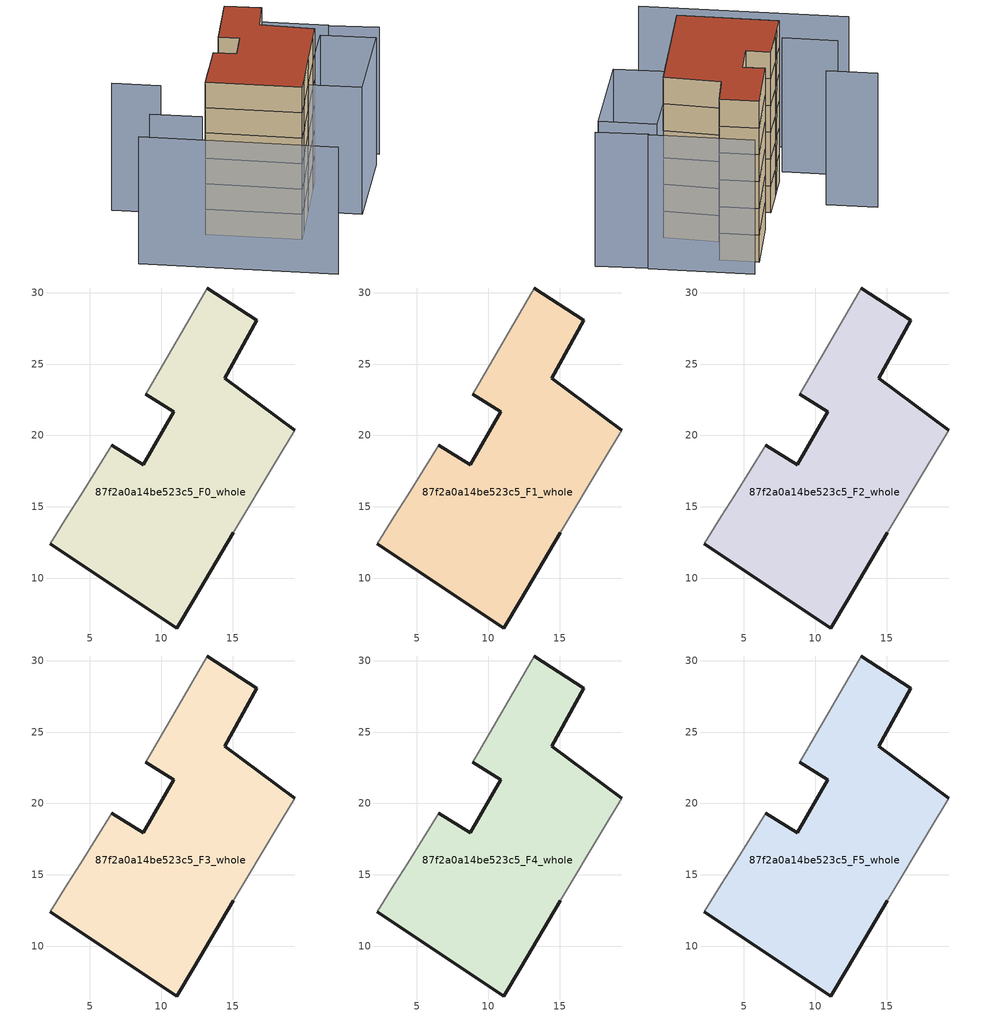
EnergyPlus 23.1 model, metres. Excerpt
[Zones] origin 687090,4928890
87f2a0a14be523c5_F0_whole
 floor ground (EU_floor_Construction): 16.69,28.07 14.46,24.01 19.34,20.37 18.02,18.16 15.06,13.18 12.26,8.5 11.07,6.51 2.24,12.42 3.43,14.34 4.35,15.8 6.55,19.33 8.74,17.95 10.89,21.65 8.91,22.89 13.23,30.33 z0
 wall outside (EU_wall_Construction): 2.24,12.42 11.07,6.51 12.26,8.5 15.06,13.18 / 19.34,20.37 14.46,24.01 16.69,28.07 13.23,30.33 / 8.91,22.89 10.89,21.65 8.74,17.95 6.55,19.33 z0:3
 wall adiabatic (EU_wall_Construction): 15.06,13.18 18.02,18.16 19.34,20.37 / 13.23,30.33 8.91,22.89 / 6.55,19.33 4.35,15.8 3.43,14.34 2.24,12.42 z0:3
87f2a0a14be523c5_F1_whole
 floor to 87f2a0a14be523c5_F0_whole (EU_floor_Construction): 16.69,28.07 14.46,24.01 19.34,20.37 18.02,18.16 15.06,13.18 12.26,8.5 11.07,6.51 2.24,12.42 3.43,14.34 4.35,15.8 6.55,19.33 8.74,17.95 10.89,21.65 8.91,22.89 13.23,30.33 z3
 wall outside (EU_wall_Construction): 2.24,12.42 11.07,6.51 12.26,8.5 15.06,13.18 / 19.34,20.37 14.46,24.01 16.69,28.07 13.23,30.33 / 8.91,22.89 10.89,21.65 8.74,17.95 6.55,19.33 z3:6
 wall adiabatic (EU_wall_Construction): 15.06,13.18 18.02,18.16 19.34,20.37 / 13.23,30.33 8.91,22.89 / 6.55,19.33 4.35,15.8 3.43,14.34 2.24,12.42 z3:6
87f2a0a14be523c5_F2_whole
 floor to 87f2a0a14be523c5_F1_whole (EU_floor_Construction): 16.69,28.07 14.46,24.01 19.34,20.37 18.02,18.16 15.06,13.18 12.26,8.5 11.07,6.51 2.24,12.42 3.43,14.34 4.35,15.8 6.55,19.33 8.74,17.95 10.89,21.65 8.91,22.89 13.23,30.33 z6
 wall outside (EU_wall_Construction): 2.24,12.42 11.07,6.51 12.26,8.5 15.06,13.18 / 19.34,20.37 14.46,24.01 16.69,28.07 13.23,30.33 / 8.91,22.89 10.89,21.65 8.74,17.95 6.55,19.33 z6:9
 wall adiabatic (EU_wall_Construction): 15.06,13.18 18.02,18.16 19.34,20.37 / 13.23,30.33 8.91,22.89 / 6.55,19.33 4.35,15.8 3.43,14.34 2.24,12.42 z6:9
87f2a0a14be523c5_F3_whole
 floor to 87f2a0a14be523c5_F2_whole (EU_floor_Construction): 16.69,28.07 14.46,24.01 19.34,20.37 18.02,18.16 15.06,13.18 12.26,8.5 11.07,6.51 2.24,12.42 3.43,14.34 4.35,15.8 6.55,19.33 8.74,17.95 10.89,21.65 8.91,22.89 13.23,30.33 z9
 wall outside (EU_wall_Construction): 2.24,12.42 11.07,6.51 12.26,8.5 15.06,13.18 / 19.34,20.37 14.46,24.01 16.69,28.07 13.23,30.33 / 8.91,22.89 10.89,21.65 8.74,17.95 6.55,19.33 z9:12
 wall adiabatic (EU_wall_Construction): 15.06,13.18 18.02,18.16 19.34,20.37 / 13.23,30.33 8.91,22.89 / 6.55,19.33 4.35,15.8 3.43,14.34 2.24,12.42 z9:12
87f2a0a14be523c5_F4_whole
 floor to 87f2a0a14be523c5_F3_whole (EU_floor_Construction): 16.69,28.07 14.46,24.01 19.34,20.37 18.02,18.16 15.06,13.18 12.26,8.5 11.07,6.51 2.24,12.42 3.43,14.34 4.35,15.8 6.55,19.33 8.74,17.95 10.89,21.65 8.91,22.89 13.23,30.33 z12
 wall outside (EU_wall_Construction): 2.24,12.42 11.07,6.51 12.26,8.5 15.06,13.18 / 19.34,20.37 14.46,24.01 16.69,28.07 13.23,30.33 / 8.91,22.89 10.89,21.65 8.74,17.95 6.55,19.33 z12:15
 wall adiabatic (EU_wall_Construction): 15.06,13.18 18.02,18.16 19.34,20.37 / 13.23,30.33 8.91,22.89 / 6.55,19.33 4.35,15.8 3.43,14.34 2.24,12.42 z12:15
87f2a0a14be523c5_F5_whole
 floor to 87f2a0a14be523c5_F4_whole (EU_floor_Construction): 16.69,28.07 14.46,24.01 19.34,20.37 18.02,18.16 15.06,13.18 12.26,8.5 11.07,6.51 2.24,12.42 3.43,14.34 4.35,15.8 6.55,19.33 8.74,17.95 10.89,21.65 8.91,22.89 13.23,30.33 z15
 wall outside (EU_wall_Construction): 2.24,12.42 11.07,6.51 12.26,8.5 15.06,13.18 / 19.34,20.37 14.46,24.01 16.69,28.07 13.23,30.33 / 8.91,22.89 10.89,21.65 8.74,17.95 6.55,19.33 z15:18
 wall adiabatic (EU_wall_Construction): 15.06,13.18 18.02,18.16 19.34,20.37 / 13.23,30.33 8.91,22.89 / 6.55,19.33 4.35,15.8 3.43,14.34 2.24,12.42 z15:18
 roof outside (EU_roof_Construction): 12.26,8.5 15.06,13.18 18.02,18.16 19.34,20.37 14.46,24.01 16.69,28.07 13.23,30.33 8.91,22.89 10.89,21.65 8.74,17.95 6.55,19.33 4.35,15.8 3.43,14.34 2.24,12.42 11.07,6.51 z18
shading: -7.74,8.33 10.46,-3.63 / 0.82,10.24 -3.98,13.38 / 28.86,23.92 24.15,26.81 / 0.5,19.93 -3.99,22.86 / 24.22,26.93 14.98,32.91 / 27.33,21.55 20,10.03 / 20,10.03 14.85,13.31 / 14.85,13.31 22.18,24.83 / 22.18,24.83 27.33,21.55 z0:15
[Building]
EU S2 Campaign: North Axis=0; Terrain=City; Solar Distribution=FullExterior
[Site:Location]
Bologna: Latitude=44.5; Longitude=11.25; Time Zone=1; Elevation=37
[SizingPeriod:WeatherFileDays]
AnnualSizingPeriod: Begin Month=1; Begin Day of Month=1; End Month=12; End Day of Month=31; Day of Week for Start Day=Monday; Use Weather File Daylight Saving Period=No; Use Weather File Rain and Snow Indicators=No
[MATERIAL]
EU_InternalMass_Material: Roughness=MediumRough; Thickness=0.1; Conductivity=1; Density=1800; Specific Heat=900; Thermal Absorptance=0.9; Solar Absorptance=0.7; Visible Absorptance=0.7
[MATERIAL:NOMASS] Roughness=MediumRough; Thermal Absorptance=0.9; Solar Absorptance=0.7; Visible Absorptance=0.7
Name | Thermal Resistance
EU_wall_NoMass | 0.905828
EU_roof_NoMass | 0.37593
EU_floor_NoMass | 0.67114
[CONSTRUCTION]
EU_wall_Construction: EU_wall_NoMass
EU_roof_Construction: EU_roof_NoMass
EU_floor_Construction: EU_floor_NoMass
EU_InternalMass_Construction: EU_InternalMass_Material
[ZONE] Type=1; Multiplier=1; Ceiling Height=autocalculate; Floor Area=autocalculate; Part of Total Floor Area=Yes
Name | Volume
87f2a0a14be523c5_F0_whole | 537.971
87f2a0a14be523c5_F1_whole; 87f2a0a14be523c5_F2_whole; 87f2a0a14be523c5_F3_whole; 87f2a0a14be523c5_F4_whole; 87f2a0a14be523c5_F5_whole | 537.973
[INTERNALMASS] Construction=EU_InternalMass_Construction; Surface Area=179.324
Name | Zone or ZoneList
87f2a0a14be523c5_F0_whole_EU_InternalMass | 87f2a0a14be523c5_F0_whole
87f2a0a14be523c5_F1_whole_EU_InternalMass | 87f2a0a14be523c5_F1_whole
87f2a0a14be523c5_F2_whole_EU_InternalMass | 87f2a0a14be523c5_F2_whole
87f2a0a14be523c5_F3_whole_EU_InternalMass | 87f2a0a14be523c5_F3_whole
87f2a0a14be523c5_F4_whole_EU_InternalMass | 87f2a0a14be523c5_F4_whole
87f2a0a14be523c5_F5_whole_EU_InternalMass | 87f2a0a14be523c5_F5_whole
[OTHEREQUIPMENT] Fuel Type=Electricity; Design Level Calculation Method=Watts/Area; Power per Zone Floor Area=1; Fraction Latent=0; Fraction Radiant=0; Fraction Lost=0; Carbon Dioxide Generation Rate=0; EndUse Subcategory=EU_Step8_InternalGains
Name | Zone or ZoneList or Space or SpaceList | Schedule
EU_Step8_InternalGain_87f2a0a14be523c5_F0_whole_f000 | 87f2a0a14be523c5_F0_whole | EU_Step8_GainSchedule_87f2a0a14be523c5_F0_whole_f000
EU_Step8_InternalGain_87f2a0a14be523c5_F1_whole_f000 | 87f2a0a14be523c5_F1_whole | EU_Step8_GainSchedule_87f2a0a14be523c5_F1_whole_f000
EU_Step8_InternalGain_87f2a0a14be523c5_F2_whole_f000 | 87f2a0a14be523c5_F2_whole | EU_Step8_GainSchedule_87f2a0a14be523c5_F2_whole_f000
EU_Step8_InternalGain_87f2a0a14be523c5_F3_whole_f000 | 87f2a0a14be523c5_F3_whole | EU_Step8_GainSchedule_87f2a0a14be523c5_F3_whole_f000
EU_Step8_InternalGain_87f2a0a14be523c5_F4_whole_f000 | 87f2a0a14be523c5_F4_whole | EU_Step8_GainSchedule_87f2a0a14be523c5_F4_whole_f000
EU_Step8_InternalGain_87f2a0a14be523c5_F5_whole_f000 | 87f2a0a14be523c5_F5_whole | EU_Step8_GainSchedule_87f2a0a14be523c5_F5_whole_f000
[ZONEVENTILATION:DESIGNFLOWRATE] Schedule=EU_AlwaysOn; Design Flow Rate Calculation Method=AirChanges/Hour; Air Changes per Hour=0.73129; Ventilation Type=Natural; Fan Pressure Rise=0; Fan Total Efficiency=1; Constant Term Coefficient=1; Temperature Term Coefficient=0; Velocity Term Coefficient=0; Velocity Squared Term Coefficient=0; Minimum Indoor Temperature=-100; Maximum Indoor Temperature=100; Delta Temperature=-100; Minimum Outdoor Temperature=-100; Maximum Outdoor Temperature=100; Maximum Wind Speed=40
Name | Zone or ZoneList or Space or SpaceList
EU_ConstantAir_87f2a0a14be523c5_F0_whole | 87f2a0a14be523c5_F0_whole
EU_ConstantAir_87f2a0a14be523c5_F1_whole | 87f2a0a14be523c5_F1_whole
EU_ConstantAir_87f2a0a14be523c5_F2_whole | 87f2a0a14be523c5_F2_whole
EU_ConstantAir_87f2a0a14be523c5_F3_whole | 87f2a0a14be523c5_F3_whole
EU_ConstantAir_87f2a0a14be523c5_F4_whole | 87f2a0a14be523c5_F4_whole
EU_ConstantAir_87f2a0a14be523c5_F5_whole | 87f2a0a14be523c5_F5_whole
[HVACTEMPLATE:THERMOSTAT] Constant Heating Setpoint=20; Constant Cooling Setpoint=50
EU_HeatOnly_87f2a0a14be523c5_F0_whole; EU_HeatOnly_87f2a0a14be523c5_F1_whole; EU_HeatOnly_87f2a0a14be523c5_F2_whole; EU_HeatOnly_87f2a0a14be523c5_F3_whole; EU_HeatOnly_87f2a0a14be523c5_F4_whole; EU_HeatOnly_87f2a0a14be523c5_F5_whole
[HVACTEMPLATE:ZONE:IDEALLOADSAIRSYSTEM] System Availability Schedule=EU_AlwaysOn; Maximum Heating Supply Air Temperature=50; Minimum Cooling Supply Air Temperature=13; Maximum Heating Supply Air Humidity Ratio=0.0156; Minimum Cooling Supply Air Humidity Ratio=0.0077; Heating Limit=NoLimit; Cooling Limit=NoLimit; Heating Availability Schedule=EU_AlwaysOn; Cooling Availability Schedule=EU_CoolingOff; Dehumidification Control Type=ConstantSensibleHeatRatio; Cooling Sensible Heat Ratio=0.7; Dehumidification Setpoint=60; Humidification Control Type=None; Humidification Setpoint=30; Outdoor Air Method=None; Outdoor Air Flow Rate per Person=0.00944; Outdoor Air Flow Rate per Zone Floor Area=0; Outdoor Air Flow Rate per Zone=0; Demand Controlled Ventilation Type=None; Outdoor Air Economizer Type=NoEconomizer; Heat Recovery Type=None; Sensible Heat Recovery Effectiveness=0.7; Latent Heat Recovery Effectiveness=0.65
Name | Template Thermostat
87f2a0a14be523c5_F0_whole | EU_HeatOnly_87f2a0a14be523c5_F0_whole
87f2a0a14be523c5_F1_whole | EU_HeatOnly_87f2a0a14be523c5_F1_whole
87f2a0a14be523c5_F2_whole | EU_HeatOnly_87f2a0a14be523c5_F2_whole
87f2a0a14be523c5_F3_whole | EU_HeatOnly_87f2a0a14be523c5_F3_whole
87f2a0a14be523c5_F4_whole | EU_HeatOnly_87f2a0a14be523c5_F4_whole
87f2a0a14be523c5_F5_whole | EU_HeatOnly_87f2a0a14be523c5_F5_whole
[SIZING:ZONE] Zone Cooling Design Supply Air Temperature Input Method=SupplyAirTemperature; Zone Cooling Design Supply Air Temperature=13; Zone Heating Design Supply Air Temperature Input Method=SupplyAirTemperature; Zone Heating Design Supply Air Temperature=50; Zone Cooling Design Supply Air Humidity Ratio=0.008; Zone Heating Design Supply Air Humidity Ratio=0.008; Cooling Design Air Flow Method=DesignDay; Cooling Design Air Flow Rate=0; Cooling Minimum Air Flow per Zone Floor Area=0.000762; Cooling Minimum Air Flow=0; Cooling Minimum Air Flow Fraction=0.2; Heating Design Air Flow Method=DesignDay; Heating Design Air Flow Rate=0; Heating Maximum Air Flow per Zone Floor Area=0.002032; Heating Maximum Air Flow=0.141576; Heating Maximum Air Flow Fraction=0.3; Account for Dedicated Outdoor Air System=No; Dedicated Outdoor Air System Control Strategy=NeutralSupplyAir; Dedicated Outdoor Air Low Setpoint Temperature for Design=autosize; Dedicated Outdoor Air High Setpoint Temperature for Design=autosize; Zone Load Sizing Method=Sensible Load Only No Latent Load; Zone Latent Cooling Design Supply Air Humidity Ratio Input Method=HumidityRatioDifference; Zone Cooling Design Supply Air Humidity Ratio Difference=0.005; Zone Latent Heating Design Supply Air Humidity Ratio Input Method=HumidityRatioDifference; Zone Humidification Design Supply Air Humidity Ratio Difference=0.005
87f2a0a14be523c5_F0_whole; 87f2a0a14be523c5_F1_whole; 87f2a0a14be523c5_F2_whole; 87f2a0a14be523c5_F3_whole; 87f2a0a14be523c5_F4_whole; 87f2a0a14be523c5_F5_whole
[SCHEDULE:CONSTANT]
Name | Hourly Value
EU_AlwaysOn | 1
EU_CoolingOff | 0
[SCHEDULE:FILE] Column Number=1; Rows to Skip at Top=0; Number of Hours of Data=8760; Column Separator=Comma; Interpolate to Timestep=No; Minutes per Item=60; Adjust Schedule for Daylight Savings=Yes
Name | File
EU_Step8_GainSchedule_87f2a0a14be523c5_F0_whole_f000 | ../../schedules/87f2a0a14be523c5/87f2a0a14be523c5_F0_whole_f000_gain.csv
EU_Step8_GainSchedule_87f2a0a14be523c5_F1_whole_f000 | ../../schedules/87f2a0a14be523c5/87f2a0a14be523c5_F1_whole_f000_gain.csv
EU_Step8_GainSchedule_87f2a0a14be523c5_F2_whole_f000 | ../../schedules/87f2a0a14be523c5/87f2a0a14be523c5_F2_whole_f000_gain.csv
EU_Step8_GainSchedule_87f2a0a14be523c5_F3_whole_f000 | ../../schedules/87f2a0a14be523c5/87f2a0a14be523c5_F3_whole_f000_gain.csv
EU_Step8_GainSchedule_87f2a0a14be523c5_F4_whole_f000 | ../../schedules/87f2a0a14be523c5/87f2a0a14be523c5_F4_whole_f000_gain.csv
EU_Step8_GainSchedule_87f2a0a14be523c5_F5_whole_f000 | ../../schedules/87f2a0a14be523c5/87f2a0a14be523c5_F5_whole_f000_gain.csv
